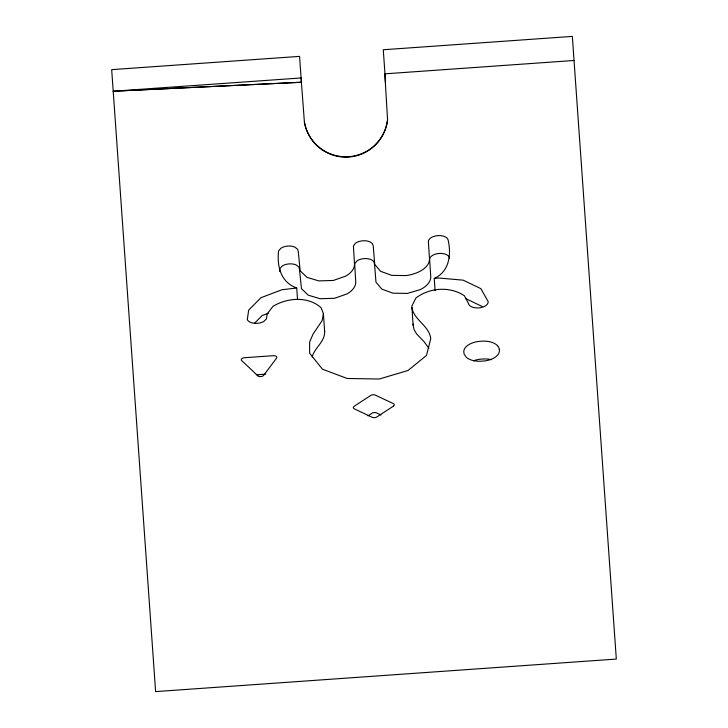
<?xml version="1.0" encoding="UTF-8"?>
<svg xmlns="http://www.w3.org/2000/svg" width="728" height="728" viewBox="0 0 728 728"><rect width="100%" height="100%" fill="white"/><g stroke="black" fill="none" stroke-linecap="round" stroke-linejoin="round"><path stroke-width="1.09" d="M279.698 271.471L279.825 268.723L282.118 266.084A9.946 5.569 -4 0 1 296.059 264.901L298.917 267.094L299.554 269.633M428.901 348.275L424.024 341.614L416.725 334.088L414.132 329.811L413.113 325.261L411.857 306.069L415.888 298.025C429.566 287.587 449.913 286.095 464.4 295.741L468.341 303.203A9.964 5.578 -4 0 0 478.787 307.908A9.964 5.578 -4 0 0 488.206 301.656L480.826 288.625L463.172 280.162L438.966 278.032A50.05 28.019 -4 0 0 434.261 278.442L435.126 290.7M413.113 325.261L413.122 323.887M312.157 356.92C314.687 347.611 325.025 341.741 324.661 331.504L323.405 313.686L321.084 307.68C307.889 296.014 287.396 297.661 273.018 306.279L267.185 313.941L266.421 318.946L263.782 321.467A9.974 5.578 -4 0 1 247.302 319.683L248.657 310.146L260.897 297.734L281.918 289.735L296.724 288.006L297.506 299.144M254.509 323.314L262.153 315.552L268.459 313.149M434.261 278.442C449.24 271.717 451.387 254.864 448.239 240.54A9.974 5.578 -4 0 0 438.393 235.581A9.974 5.578 -4 0 0 428.346 241.387L429.465 258.385A27.655 15.479 -4 0 1 406.069 275.584L391.719 275.366L380.535 271.289L374.72 264.346L373.255 246.019L372.345 243.598A9.964 5.578 -4 0 0 355.346 243.361L353.426 246.091L354.436 263.19A27.71 15.506 -4 0 1 345.7 276.13L333.351 280.462L318.855 280.908L306.998 277.368L300.191 270.816L298.298 251.815L297.652 249.276L294.804 247.083A9.946 5.569 -4 0 0 280.862 248.266L278.569 250.896C276.904 266.375 280.626 282.2 296.724 288.006M367.986 415.888L371.999 413.258A3.303 1.847 -4 0 1 376.622 412.94L380.953 414.978M301.064 77.641L301.301 77.942A43.107 43.098 0 0 0 301.392 82.228L113.213 91.228L301.301 77.942M385.503 82.856L384.957 73.483M384.821 73.847L574.028 60.479M256.274 374.802L265.711 374.137M113.213 91.228L301.392 82.273M465.41 298.453L482.082 306.452M257.958 375.894L241.641 360.56A3.312 1.856 -4 0 1 244.481 357.712L273.391 355.701A3.312 1.856 -4 0 1 276.585 358.094L263.6 375.475A3.312 1.856 -4 0 1 261.079 376.549L260.615 376.585A3.312 1.856 -4 0 1 257.94 375.876M324.661 331.504L324.551 331.04M411.857 307.444C413.85 320.138 429.101 325.407 430.776 338.62L426.481 355.41L408.099 370.461L379.288 379.015L347.147 378.478L322.413 369.178L309.646 353.226L309.609 342.096L313.031 334.125L322.14 320.593L323.405 313.686M384.803 73.492L387.569 119.938A42.015 42.006 0 0 1 304.404 122.14L301.374 81.955A43.107 43.098 -7.7 0 1 301.274 77.623M499.317 349.313L499.39 350.35A17.008 9.519 -4 0 1 497.324 355.401A17.217 9.637 -4 0 1 490.563 359.55A17.017 9.528 -4 0 1 484.266 360.979L481.572 361.188A17.017 9.528 -4 0 1 473.464 360.633A17.226 9.637 -4 0 1 466.366 357.366L464.064 354.017L463.781 351.551A17.008 9.519 -4 0 1 466.712 346.164A17.217 9.637 -4 0 1 471.244 343.389A17.008 9.519 -4 0 1 480.289 341.286L481.636 341.195A17.008 9.519 -4 0 1 491.145 342.124A17.19 9.628 -4 0 1 497.615 345.791M384.976 73.828L383.274 49.75L572.335 36.4L616.316 659.058L155.619 691.6L111.684 69.642L299.563 56.375L301.092 77.951M299.627 270.743L301.447 288.634L308.262 295.186L320.111 298.726L334.607 298.28L346.965 293.948A27.71 15.506 -4 0 0 355.692 281.008L354.682 263.909L356.611 261.179A9.964 5.578 -4 0 1 373.601 261.416L374.52 263.836L375.976 282.164L381.791 289.107L392.984 293.184L407.334 293.411L420.274 289.617A27.655 15.479 -4 0 0 430.73 276.203L429.611 259.214A9.974 5.578 -4 0 1 439.657 253.399A9.974 5.578 -4 0 1 449.504 258.358M497.533 345.755A17.008 9.519 -4 0 1 499.244 349.276M387.542 119.629A42.015 42.006 -4 0 1 304.386 121.822M491.464 359.687A17.19 9.628 -4 0 0 489.48 359.286A17.008 9.519 -4 0 0 482.892 359.013L481.545 359.104A17.008 9.519 -4 0 0 473.418 360.833M393.466 406.106L376.622 417.108A3.303 1.847 -4 0 1 372.499 417.417L354.236 408.808A3.312 1.856 -4 0 1 354.236 406.242L370.734 395.441A3.303 1.847 -4 0 1 375.366 395.122L393.166 403.53A3.321 1.856 -4 0 1 393.466 406.106"/></g></svg>
